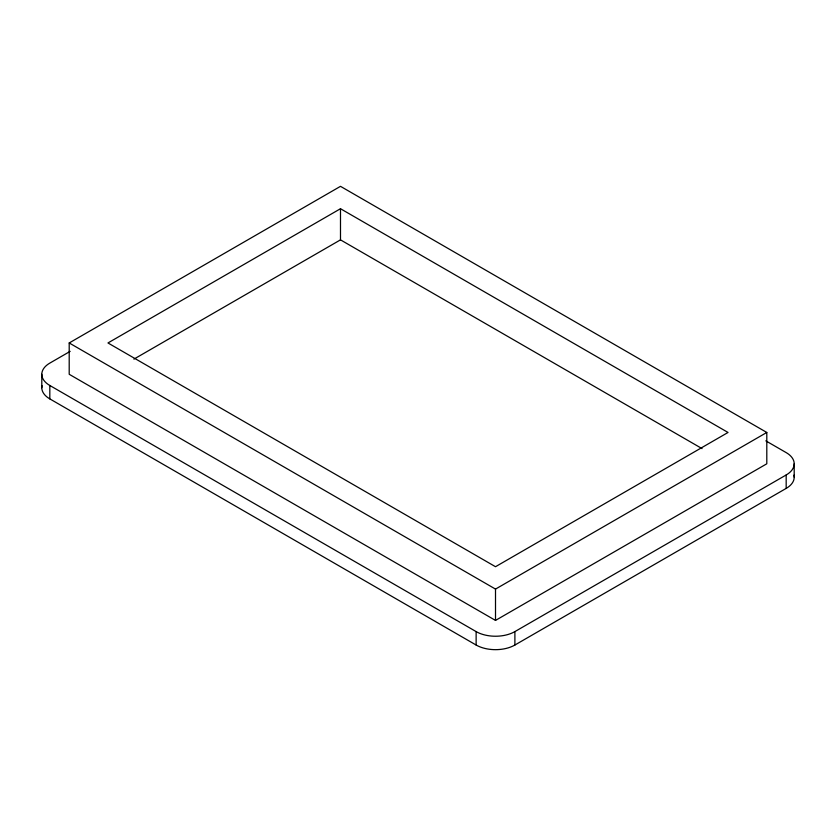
<?xml version="1.0" encoding="UTF-8"?>
<svg xmlns="http://www.w3.org/2000/svg" width="836" height="836" viewBox="0 0 836 836"><rect width="100%" height="100%" fill="white"/><g stroke="black" fill="none" stroke-linecap="round" stroke-linejoin="round"><path stroke-width="1.25" d="M69.2 342.959L340.492 186.334L766.8 432.463L766.8 463.792L495.508 620.417L69.2 374.288L69.2 342.959L495.508 589.087L766.8 432.463M70.172 351.35L49.826 363.106A27.4 15.821 0 0 0 49.826 385.48L49.826 398.897L476.133 645.026A27.4 15.821 0 0 0 514.892 645.026L786.174 488.402A27.4 15.821 0 0 0 793.97 475.151M340.492 208.718L107.959 342.959L495.508 566.714L728.041 432.463L340.492 208.718L340.492 239.859L702.052 448.608M133.917 359.125L340.492 239.859M49.826 385.48L476.133 631.598A27.4 15.821 0 0 0 514.892 631.598L786.174 474.973A27.4 15.821 0 0 0 786.174 452.6L765.818 440.854M794.2 463.792L794.2 477.21M786.174 474.973L786.174 488.402M514.892 631.598L514.892 645.026M495.508 589.087L495.508 620.417M476.133 631.598L476.133 645.026M41.8 374.288L41.8 387.716M49.826 398.897A27.4 15.821 0 0 1 42.03 385.647"/></g></svg>
